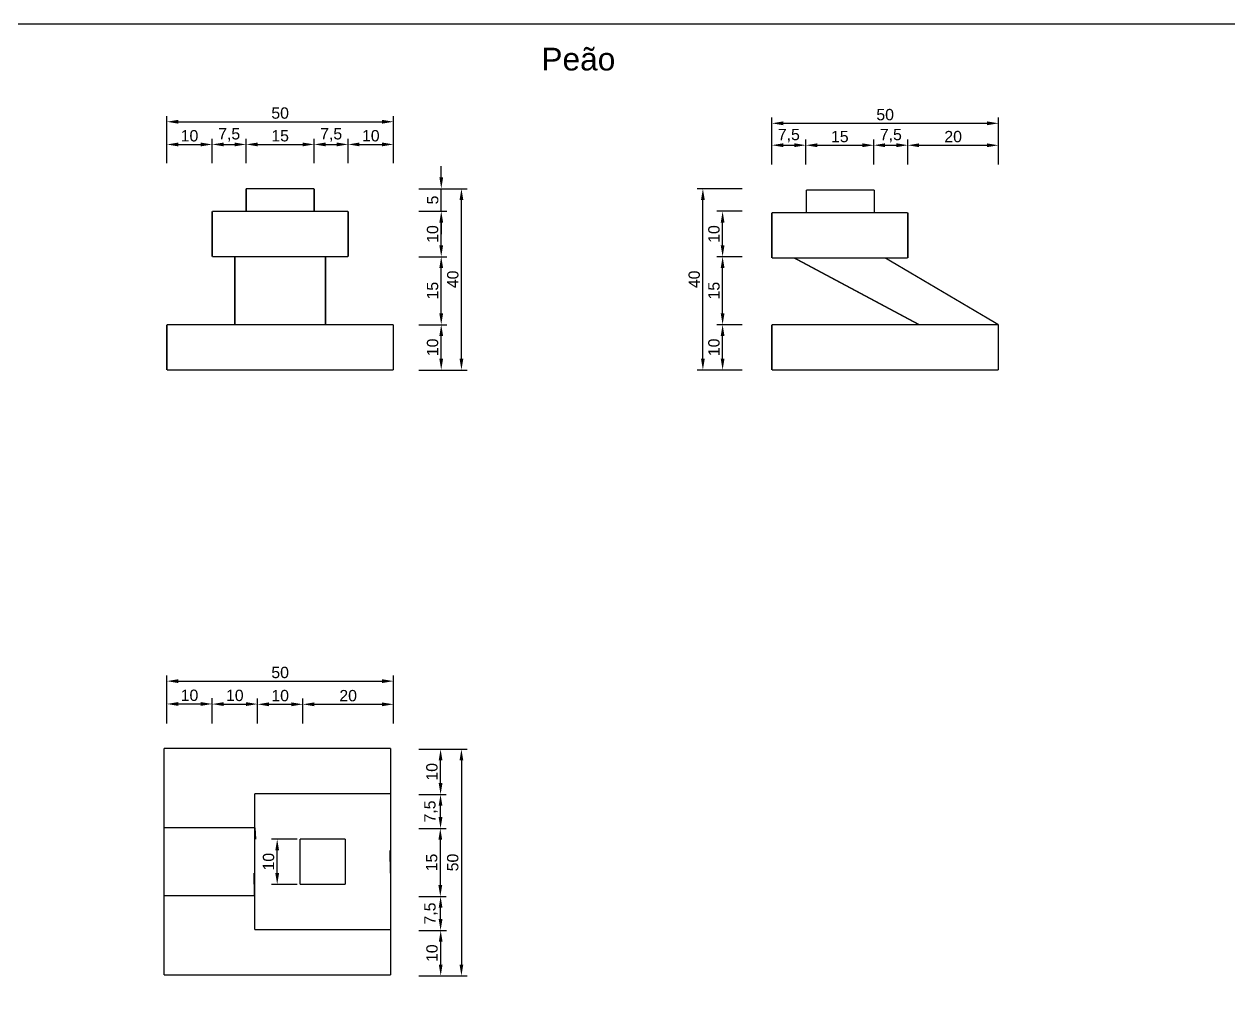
# Model space of a CAD drawing. Header units: millimetres. Extents: x 30 to 267, y 21 to 189.
# Drawn here: x 89.1 to 148.5, y 141.3 to 189 of the extents above; entities that cross this region are included whole.
import ezdxf

# ---------------------------------------------------------------- set-up
doc = ezdxf.new("R2010")
doc.units = ezdxf.units.MM
doc.styles.add('Anotativo', font='arial.ttf')
doc.styles.get("Standard").update_dxf_attribs({"font": 'arial.ttf'})
doc.dimstyles.new('ISO-25', dxfattribs={"dimtxt": 2.5, "dimasz": 2.5, "dimexe": 1.25, "dimexo": 0.625, "dimtad": 1, "dimtxsty": 'Standard', "dimcen": 2.5, "dimadec": 0, "dimazin": 0, "dimtfac": 1, "dimtmove": 0, "dimatfit": 1, "dimfxl": 1, "dimarcsym": 0})

# ---------------------------------------------------------------- blocks, each defined once
blk = doc.blocks.new('*D179')
at = {"color": 0, "lineweight": -2, "transparency": 16777216}
for p, q in [((96.141, 182.159), (96.141, 184.481)), ((96.7, 184.201), (106.757, 184.201)), ((107.316, 182.159), (107.316, 184.481))]:
    blk.add_line(p, q, dxfattribs=at)
at = {"color": 0, "transparency": 16777216}
for points in [[(96.7, 184.295), (96.7, 184.108), (96.141, 184.201)], [(106.757, 184.295), (106.757, 184.108), (107.316, 184.201)]]:
    blk.add_solid(points, dxfattribs=at)
at = {"layer": 'Defpoints', "color": 0, "transparency": 16777216}
for p in [(107.316, 184.201), (96.141, 182.02), (107.316, 182.02)]:
    blk.add_point(p, dxfattribs=at)
at = {"color": 0, "transparency": 16777216, "insert": (101.728, 184.626), "char_height": 0.5587, "attachment_point": 5}
blk.add_mtext('50', dxfattribs=at)
blk = doc.blocks.new('*D180')
at = {"color": 0, "lineweight": -2, "transparency": 16777216}
for p, q in [((96.141, 182.159), (96.141, 183.361)), ((96.7, 183.081), (97.817, 183.081)), ((98.376, 182.159), (98.376, 183.361))]:
    blk.add_line(p, q, dxfattribs=at)
at = {"color": 0, "transparency": 16777216}
for points in [[(96.7, 183.174), (96.7, 182.988), (96.141, 183.081)], [(97.817, 183.174), (97.817, 182.988), (98.376, 183.081)]]:
    blk.add_solid(points, dxfattribs=at)
at = {"layer": 'Defpoints', "color": 0, "transparency": 16777216}
for p in [(98.376, 183.081), (96.141, 182.02), (98.376, 182.02)]:
    blk.add_point(p, dxfattribs=at)
at = {"color": 0, "transparency": 16777216, "insert": (97.259, 183.506), "char_height": 0.5587, "attachment_point": 5}
blk.add_mtext('10', dxfattribs=at)
blk = doc.blocks.new('*D181')
at = {"color": 0, "lineweight": -2, "transparency": 16777216}
for p, q in [((98.376, 182.159), (98.376, 183.361)), ((98.935, 183.082), (99.493, 183.082)), ((100.052, 182.159), (100.052, 183.361))]:
    blk.add_line(p, q, dxfattribs=at)
at = {"color": 0, "transparency": 16777216}
for points in [[(98.935, 183.175), (98.935, 182.989), (98.376, 183.082)], [(99.493, 183.175), (99.493, 182.989), (100.052, 183.082)]]:
    blk.add_solid(points, dxfattribs=at)
at = {"layer": 'Defpoints', "color": 0, "transparency": 16777216}
for p in [(100.052, 183.082), (98.376, 182.02), (100.052, 182.02)]:
    blk.add_point(p, dxfattribs=at)
at = {"color": 0, "transparency": 16777216, "insert": (99.214, 183.556), "char_height": 0.5587, "attachment_point": 5}
blk.add_mtext('7,5', dxfattribs=at)
blk = doc.blocks.new('*D182')
at = {"color": 0, "lineweight": -2, "transparency": 16777216}
for p, q in [((100.052, 182.159), (100.052, 183.361)), ((100.611, 183.082), (102.846, 183.082)), ((103.405, 182.159), (103.405, 183.361))]:
    blk.add_line(p, q, dxfattribs=at)
at = {"color": 0, "transparency": 16777216}
for points in [[(100.611, 183.175), (100.611, 182.989), (100.052, 183.082)], [(102.846, 183.175), (102.846, 182.989), (103.405, 183.082)]]:
    blk.add_solid(points, dxfattribs=at)
at = {"layer": 'Defpoints', "color": 0, "transparency": 16777216}
for p in [(103.405, 183.082), (100.052, 182.02), (103.405, 182.02)]:
    blk.add_point(p, dxfattribs=at)
at = {"color": 0, "transparency": 16777216, "insert": (101.728, 183.507), "char_height": 0.5587, "attachment_point": 5}
blk.add_mtext('15', dxfattribs=at)
blk = doc.blocks.new('*D183')
at = {"color": 0, "lineweight": -2, "transparency": 16777216}
for p, q in [((103.405, 182.159), (103.405, 183.362)), ((103.964, 183.083), (104.522, 183.083)), ((105.081, 182.159), (105.081, 183.362))]:
    blk.add_line(p, q, dxfattribs=at)
at = {"color": 0, "transparency": 16777216}
for points in [[(103.964, 183.176), (103.964, 182.99), (103.405, 183.083)], [(104.522, 183.176), (104.522, 182.99), (105.081, 183.083)]]:
    blk.add_solid(points, dxfattribs=at)
at = {"layer": 'Defpoints', "color": 0, "transparency": 16777216}
for p in [(105.081, 183.083), (103.405, 182.02), (105.081, 182.02)]:
    blk.add_point(p, dxfattribs=at)
at = {"color": 0, "transparency": 16777216, "insert": (104.243, 183.557), "char_height": 0.5587, "attachment_point": 5}
blk.add_mtext('7,5', dxfattribs=at)
blk = doc.blocks.new('*D184')
at = {"color": 0, "lineweight": -2, "transparency": 16777216}
for p, q in [((105.081, 182.159), (105.081, 183.362)), ((105.639, 183.083), (106.757, 183.083)), ((107.316, 182.159), (107.316, 183.362))]:
    blk.add_line(p, q, dxfattribs=at)
at = {"color": 0, "transparency": 16777216}
for points in [[(105.639, 183.176), (105.639, 182.99), (105.081, 183.083)], [(106.757, 183.176), (106.757, 182.99), (107.316, 183.083)]]:
    blk.add_solid(points, dxfattribs=at)
at = {"layer": 'Defpoints', "color": 0, "transparency": 16777216}
for p in [(107.316, 183.083), (105.081, 182.02), (107.316, 182.02)]:
    blk.add_point(p, dxfattribs=at)
at = {"color": 0, "transparency": 16777216, "insert": (106.198, 183.508), "char_height": 0.5587, "attachment_point": 5}
blk.add_mtext('10', dxfattribs=at)
blk = doc.blocks.new('*D185')
at = {"color": 0, "lineweight": -2, "transparency": 16777216}
for p, q in [((125.97, 182.093), (125.97, 184.403)), ((137.144, 182.093), (137.144, 184.403)), ((126.529, 184.124), (136.586, 184.124))]:
    blk.add_line(p, q, dxfattribs=at)
at = {"color": 0, "transparency": 16777216}
for points in [[(126.529, 184.217), (126.529, 184.031), (125.97, 184.124)], [(136.586, 184.217), (136.586, 184.031), (137.144, 184.124)]]:
    blk.add_solid(points, dxfattribs=at)
at = {"layer": 'Defpoints', "color": 0, "transparency": 16777216}
for p in [(137.144, 184.124), (125.97, 181.953), (137.144, 181.953)]:
    blk.add_point(p, dxfattribs=at)
at = {"color": 0, "transparency": 16777216, "insert": (131.557, 184.549), "char_height": 0.5587, "attachment_point": 5}
blk.add_mtext('50', dxfattribs=at)
blk = doc.blocks.new('*D186')
at = {"color": 0, "lineweight": -2, "transparency": 16777216}
for p, q in [((125.97, 182.093), (125.97, 183.325)), ((126.529, 183.045), (127.087, 183.045)), ((127.646, 182.093), (127.646, 183.325))]:
    blk.add_line(p, q, dxfattribs=at)
at = {"color": 0, "transparency": 16777216}
for points in [[(126.529, 183.138), (126.529, 182.952), (125.97, 183.045)], [(127.087, 183.138), (127.087, 182.952), (127.646, 183.045)]]:
    blk.add_solid(points, dxfattribs=at)
at = {"layer": 'Defpoints', "color": 0, "transparency": 16777216}
for p in [(127.646, 183.045), (125.97, 181.953), (127.646, 181.953)]:
    blk.add_point(p, dxfattribs=at)
at = {"color": 0, "transparency": 16777216, "insert": (126.808, 183.52), "char_height": 0.5587, "attachment_point": 5}
blk.add_mtext('7,5', dxfattribs=at)
blk = doc.blocks.new('*D187')
at = {"color": 0, "lineweight": -2, "transparency": 16777216}
for p, q in [((127.646, 182.093), (127.646, 183.322)), ((128.205, 183.043), (130.44, 183.043)), ((130.998, 182.093), (130.998, 183.322))]:
    blk.add_line(p, q, dxfattribs=at)
at = {"color": 0, "transparency": 16777216}
for points in [[(128.205, 183.136), (128.205, 182.95), (127.646, 183.043)], [(130.44, 183.136), (130.44, 182.95), (130.998, 183.043)]]:
    blk.add_solid(points, dxfattribs=at)
at = {"layer": 'Defpoints', "color": 0, "transparency": 16777216}
for p in [(130.998, 183.043), (127.646, 181.953), (130.998, 181.953)]:
    blk.add_point(p, dxfattribs=at)
at = {"color": 0, "transparency": 16777216, "insert": (129.322, 183.468), "char_height": 0.5587, "attachment_point": 5}
blk.add_mtext('15', dxfattribs=at)
blk = doc.blocks.new('*D188')
at = {"color": 0, "lineweight": -2, "transparency": 16777216}
for p, q in [((130.998, 182.093), (130.998, 183.323)), ((131.557, 183.044), (132.116, 183.044)), ((132.675, 182.093), (132.675, 183.323))]:
    blk.add_line(p, q, dxfattribs=at)
at = {"color": 0, "transparency": 16777216}
for points in [[(131.557, 183.137), (131.557, 182.95), (130.998, 183.044)], [(132.116, 183.137), (132.116, 182.95), (132.675, 183.044)]]:
    blk.add_solid(points, dxfattribs=at)
at = {"layer": 'Defpoints', "color": 0, "transparency": 16777216}
for p in [(132.675, 183.044), (130.998, 181.953), (132.675, 181.953)]:
    blk.add_point(p, dxfattribs=at)
at = {"color": 0, "transparency": 16777216, "insert": (131.837, 183.518), "char_height": 0.5587, "attachment_point": 5}
blk.add_mtext('7,5', dxfattribs=at)
blk = doc.blocks.new('*D189')
at = {"color": 0, "lineweight": -2, "transparency": 16777216}
for p, q in [((132.675, 182.093), (132.675, 183.32)), ((133.233, 183.041), (136.586, 183.041)), ((137.144, 182.093), (137.144, 183.32))]:
    blk.add_line(p, q, dxfattribs=at)
at = {"color": 0, "transparency": 16777216}
for points in [[(133.233, 183.134), (133.233, 182.948), (132.675, 183.041)], [(136.586, 183.134), (136.586, 182.948), (137.144, 183.041)]]:
    blk.add_solid(points, dxfattribs=at)
at = {"layer": 'Defpoints', "color": 0, "transparency": 16777216}
for p in [(137.144, 183.041), (132.675, 181.953), (137.144, 181.953)]:
    blk.add_point(p, dxfattribs=at)
at = {"color": 0, "transparency": 16777216, "insert": (134.91, 183.466), "char_height": 0.5587, "attachment_point": 5}
blk.add_mtext('20', dxfattribs=at)
blk = doc.blocks.new('*D190')
at = {"color": 0, "lineweight": -2, "transparency": 16777216}
for p, q in [((124.513, 174.197), (123.263, 174.197)), ((123.542, 172.521), (123.542, 173.639)), ((124.513, 171.963), (123.263, 171.963))]:
    blk.add_line(p, q, dxfattribs=at)
at = {"color": 0, "transparency": 16777216}
for points in [[(123.449, 173.639), (123.635, 173.639), (123.542, 174.197)], [(123.449, 172.521), (123.635, 172.521), (123.542, 171.963)]]:
    blk.add_solid(points, dxfattribs=at)
at = {"layer": 'Defpoints', "color": 0, "transparency": 16777216}
for p in [(123.542, 174.197), (124.652, 174.197), (124.652, 171.963)]:
    blk.add_point(p, dxfattribs=at)
at = {"color": 0, "transparency": 16777216, "insert": (123.117, 173.08), "char_height": 0.5587, "attachment_point": 5, "rotation": 90}
blk.add_mtext('10', dxfattribs=at)
blk = doc.blocks.new('*D191')
at = {"color": 0, "lineweight": -2, "transparency": 16777216}
for p, q in [((124.513, 180.902), (122.292, 180.902)), ((122.571, 172.521), (122.571, 180.343)), ((124.513, 171.963), (122.292, 171.963))]:
    blk.add_line(p, q, dxfattribs=at)
at = {"color": 0, "transparency": 16777216}
for points in [[(122.478, 180.343), (122.664, 180.343), (122.571, 180.902)], [(122.478, 172.521), (122.664, 172.521), (122.571, 171.963)]]:
    blk.add_solid(points, dxfattribs=at)
at = {"layer": 'Defpoints', "color": 0, "transparency": 16777216}
for p in [(122.571, 180.902), (124.652, 180.902), (124.652, 171.963)]:
    blk.add_point(p, dxfattribs=at)
at = {"color": 0, "transparency": 16777216, "insert": (122.146, 176.432), "char_height": 0.5587, "attachment_point": 5, "rotation": 90}
blk.add_mtext('40', dxfattribs=at)
blk = doc.blocks.new('*D192')
at = {"color": 0, "lineweight": -2, "transparency": 16777216}
for p, q in [((124.513, 177.55), (123.264, 177.55)), ((123.543, 174.756), (123.543, 176.991)), ((124.513, 174.197), (123.264, 174.197))]:
    blk.add_line(p, q, dxfattribs=at)
at = {"color": 0, "transparency": 16777216}
for points in [[(123.45, 176.991), (123.636, 176.991), (123.543, 177.55)], [(123.45, 174.756), (123.636, 174.756), (123.543, 174.197)]]:
    blk.add_solid(points, dxfattribs=at)
at = {"layer": 'Defpoints', "color": 0, "transparency": 16777216}
for p in [(123.543, 177.55), (124.652, 177.55), (124.652, 174.197)]:
    blk.add_point(p, dxfattribs=at)
at = {"color": 0, "transparency": 16777216, "insert": (123.118, 175.874), "char_height": 0.5587, "attachment_point": 5, "rotation": 90}
blk.add_mtext('15', dxfattribs=at)
blk = doc.blocks.new('*D193')
at = {"color": 0, "lineweight": -2, "transparency": 16777216}
for p, q in [((124.513, 179.785), (123.264, 179.785)), ((123.543, 178.109), (123.543, 179.226)), ((124.513, 177.55), (123.264, 177.55))]:
    blk.add_line(p, q, dxfattribs=at)
at = {"color": 0, "transparency": 16777216}
for points in [[(123.45, 179.226), (123.636, 179.226), (123.543, 179.785)], [(123.45, 178.109), (123.636, 178.109), (123.543, 177.55)]]:
    blk.add_solid(points, dxfattribs=at)
at = {"layer": 'Defpoints', "color": 0, "transparency": 16777216}
for p in [(123.543, 179.785), (124.652, 179.785), (124.652, 177.55)]:
    blk.add_point(p, dxfattribs=at)
at = {"color": 0, "transparency": 16777216, "insert": (123.118, 178.667), "char_height": 0.5587, "attachment_point": 5, "rotation": 90}
blk.add_mtext('10', dxfattribs=at)
blk = doc.blocks.new('*D194')
at = {"color": 0, "lineweight": -2, "transparency": 16777216}
for p, q in [((108.573, 180.901), (110.946, 180.901)), ((110.666, 172.521), (110.666, 180.343)), ((108.573, 171.963), (110.946, 171.963))]:
    blk.add_line(p, q, dxfattribs=at)
at = {"color": 0, "transparency": 16777216}
for points in [[(110.573, 180.343), (110.759, 180.343), (110.666, 180.901)], [(110.573, 172.521), (110.759, 172.521), (110.666, 171.963)]]:
    blk.add_solid(points, dxfattribs=at)
at = {"layer": 'Defpoints', "color": 0, "transparency": 16777216}
for p in [(108.433, 180.901), (110.666, 180.901), (108.433, 171.963)]:
    blk.add_point(p, dxfattribs=at)
at = {"color": 0, "transparency": 16777216, "insert": (110.241, 176.432), "char_height": 0.5587, "attachment_point": 5, "rotation": 90}
blk.add_mtext('40', dxfattribs=at)
blk = doc.blocks.new('*D195')
at = {"color": 0, "lineweight": -2, "transparency": 16777216}
for p, q in [((108.573, 174.197), (109.949, 174.197)), ((109.67, 172.521), (109.67, 173.639)), ((108.573, 171.963), (109.949, 171.963))]:
    blk.add_line(p, q, dxfattribs=at)
at = {"color": 0, "transparency": 16777216}
for points in [[(109.577, 173.639), (109.763, 173.639), (109.67, 174.197)], [(109.577, 172.521), (109.763, 172.521), (109.67, 171.963)]]:
    blk.add_solid(points, dxfattribs=at)
at = {"layer": 'Defpoints', "color": 0, "transparency": 16777216}
for p in [(108.433, 174.197), (109.67, 174.197), (108.433, 171.963)]:
    blk.add_point(p, dxfattribs=at)
at = {"color": 0, "transparency": 16777216, "insert": (109.245, 173.08), "char_height": 0.5587, "attachment_point": 5, "rotation": 90}
blk.add_mtext('10', dxfattribs=at)
blk = doc.blocks.new('*D196')
at = {"color": 0, "lineweight": -2, "transparency": 16777216}
for p, q in [((108.573, 177.55), (109.949, 177.55)), ((109.67, 174.756), (109.67, 176.991)), ((108.573, 174.197), (109.949, 174.197))]:
    blk.add_line(p, q, dxfattribs=at)
at = {"color": 0, "transparency": 16777216}
for points in [[(109.577, 176.991), (109.763, 176.991), (109.67, 177.55)], [(109.577, 174.756), (109.763, 174.756), (109.67, 174.197)]]:
    blk.add_solid(points, dxfattribs=at)
at = {"layer": 'Defpoints', "color": 0, "transparency": 16777216}
for p in [(108.433, 177.55), (109.67, 177.55), (108.433, 174.197)]:
    blk.add_point(p, dxfattribs=at)
at = {"color": 0, "transparency": 16777216, "insert": (109.245, 175.874), "char_height": 0.5587, "attachment_point": 5, "rotation": 90}
blk.add_mtext('15', dxfattribs=at)
blk = doc.blocks.new('*D197')
at = {"color": 0, "lineweight": -2, "transparency": 16777216}
for p, q in [((108.573, 179.785), (109.949, 179.785)), ((109.67, 178.109), (109.67, 179.226)), ((108.573, 177.55), (109.949, 177.55))]:
    blk.add_line(p, q, dxfattribs=at)
at = {"color": 0, "transparency": 16777216}
for points in [[(109.577, 179.226), (109.763, 179.226), (109.67, 179.785)], [(109.577, 178.109), (109.763, 178.109), (109.67, 177.55)]]:
    blk.add_solid(points, dxfattribs=at)
at = {"layer": 'Defpoints', "color": 0, "transparency": 16777216}
for p in [(108.433, 179.785), (109.67, 179.785), (108.433, 177.55)]:
    blk.add_point(p, dxfattribs=at)
at = {"color": 0, "transparency": 16777216, "insert": (109.245, 178.667), "char_height": 0.5587, "attachment_point": 5, "rotation": 90}
blk.add_mtext('10', dxfattribs=at)
blk = doc.blocks.new('*D198')
at = {"color": 0, "lineweight": -2, "transparency": 16777216}
for p, q in [((109.673, 181.46), (109.673, 182.019)), ((108.573, 180.901), (109.953, 180.901)), ((109.673, 179.785), (109.673, 180.901)), ((108.573, 179.785), (109.953, 179.785)), ((109.673, 179.226), (109.673, 178.667))]:
    blk.add_line(p, q, dxfattribs=at)
at = {"color": 0, "transparency": 16777216}
for points in [[(109.58, 181.46), (109.766, 181.46), (109.673, 180.901)], [(109.58, 179.226), (109.766, 179.226), (109.673, 179.785)]]:
    blk.add_solid(points, dxfattribs=at)
at = {"layer": 'Defpoints', "color": 0, "transparency": 16777216}
for p in [(108.433, 180.901), (109.673, 180.901), (108.433, 179.785)]:
    blk.add_point(p, dxfattribs=at)
at = {"color": 0, "transparency": 16777216, "insert": (109.25, 180.343), "char_height": 0.559, "attachment_point": 5, "rotation": 90}
blk.add_mtext('5', dxfattribs=at)
blk = doc.blocks.new('*D199')
at = {"color": 0, "lineweight": -2, "transparency": 16777216}
for p, q in [((96.141, 154.531), (96.141, 156.905)), ((107.316, 154.531), (107.316, 156.905)), ((96.7, 156.626), (106.757, 156.626))]:
    blk.add_line(p, q, dxfattribs=at)
at = {"color": 0, "transparency": 16777216}
for points in [[(96.7, 156.719), (96.7, 156.533), (96.141, 156.626)], [(106.757, 156.719), (106.757, 156.533), (107.316, 156.626)]]:
    blk.add_solid(points, dxfattribs=at)
at = {"layer": 'Defpoints', "color": 0, "transparency": 16777216}
for p in [(107.316, 156.626), (96.141, 154.391), (107.316, 154.391)]:
    blk.add_point(p, dxfattribs=at)
at = {"color": 0, "transparency": 16777216, "insert": (101.728, 157.051), "char_height": 0.5587, "attachment_point": 5}
blk.add_mtext('50', dxfattribs=at)
blk = doc.blocks.new('*D200')
at = {"color": 0, "lineweight": -2, "transparency": 16777216}
for p, q in [((96.141, 154.531), (96.141, 155.78)), ((98.376, 154.531), (98.376, 155.78)), ((96.7, 155.5), (97.817, 155.5))]:
    blk.add_line(p, q, dxfattribs=at)
at = {"color": 0, "transparency": 16777216}
for points in [[(96.7, 155.593), (96.7, 155.407), (96.141, 155.5)], [(97.817, 155.593), (97.817, 155.407), (98.376, 155.5)]]:
    blk.add_solid(points, dxfattribs=at)
at = {"layer": 'Defpoints', "color": 0, "transparency": 16777216}
for p in [(98.376, 155.5), (96.141, 154.391), (98.376, 154.391)]:
    blk.add_point(p, dxfattribs=at)
at = {"color": 0, "transparency": 16777216, "insert": (97.259, 155.925), "char_height": 0.5587, "attachment_point": 5}
blk.add_mtext('10', dxfattribs=at)
blk = doc.blocks.new('*D201')
at = {"color": 0, "lineweight": -2, "transparency": 16777216}
for p, q in [((98.376, 154.531), (98.376, 155.774)), ((100.611, 154.531), (100.611, 155.774)), ((98.935, 155.495), (100.052, 155.495))]:
    blk.add_line(p, q, dxfattribs=at)
at = {"color": 0, "transparency": 16777216}
for points in [[(98.935, 155.588), (98.935, 155.402), (98.376, 155.495)], [(100.052, 155.588), (100.052, 155.402), (100.611, 155.495)]]:
    blk.add_solid(points, dxfattribs=at)
at = {"layer": 'Defpoints', "color": 0, "transparency": 16777216}
for p in [(100.611, 155.495), (98.376, 154.391), (100.611, 154.391)]:
    blk.add_point(p, dxfattribs=at)
at = {"color": 0, "transparency": 16777216, "insert": (99.493, 155.92), "char_height": 0.5587, "attachment_point": 5}
blk.add_mtext('10', dxfattribs=at)
blk = doc.blocks.new('*D202')
at = {"color": 0, "lineweight": -2, "transparency": 16777216}
for p, q in [((100.611, 154.531), (100.611, 155.765)), ((102.846, 154.531), (102.846, 155.765)), ((101.17, 155.485), (102.287, 155.485))]:
    blk.add_line(p, q, dxfattribs=at)
at = {"color": 0, "transparency": 16777216}
for points in [[(101.17, 155.578), (101.17, 155.392), (100.611, 155.485)], [(102.287, 155.578), (102.287, 155.392), (102.846, 155.485)]]:
    blk.add_solid(points, dxfattribs=at)
at = {"layer": 'Defpoints', "color": 0, "transparency": 16777216}
for p in [(102.846, 155.485), (100.611, 154.391), (102.846, 154.391)]:
    blk.add_point(p, dxfattribs=at)
at = {"color": 0, "transparency": 16777216, "insert": (101.728, 155.91), "char_height": 0.5587, "attachment_point": 5}
blk.add_mtext('10', dxfattribs=at)
blk = doc.blocks.new('*D203')
at = {"color": 0, "lineweight": -2, "transparency": 16777216}
for p, q in [((102.846, 154.531), (102.846, 155.763)), ((107.316, 154.531), (107.316, 155.763)), ((103.405, 155.483), (106.757, 155.483))]:
    blk.add_line(p, q, dxfattribs=at)
at = {"color": 0, "transparency": 16777216}
for points in [[(103.405, 155.576), (103.405, 155.39), (102.846, 155.483)], [(106.757, 155.576), (106.757, 155.39), (107.316, 155.483)]]:
    blk.add_solid(points, dxfattribs=at)
at = {"layer": 'Defpoints', "color": 0, "transparency": 16777216}
for p in [(107.316, 155.483), (102.846, 154.391), (107.316, 154.391)]:
    blk.add_point(p, dxfattribs=at)
at = {"color": 0, "transparency": 16777216, "insert": (105.081, 155.908), "char_height": 0.5587, "attachment_point": 5}
blk.add_mtext('20', dxfattribs=at)
blk = doc.blocks.new('*D204')
at = {"color": 0, "lineweight": -2, "transparency": 16777216}
for p, q in [((108.573, 153.274), (110.944, 153.274)), ((110.664, 152.715), (110.664, 142.657)), ((108.573, 142.098), (110.944, 142.098))]:
    blk.add_line(p, q, dxfattribs=at)
at = {"color": 0, "transparency": 16777216}
for points in [[(110.571, 152.715), (110.758, 152.715), (110.664, 153.274)], [(110.571, 142.657), (110.758, 142.657), (110.664, 142.098)]]:
    blk.add_solid(points, dxfattribs=at)
at = {"layer": 'Defpoints', "color": 0, "transparency": 16777216}
for p in [(108.433, 153.274), (108.433, 142.098), (110.664, 142.098)]:
    blk.add_point(p, dxfattribs=at)
at = {"color": 0, "transparency": 16777216, "insert": (110.239, 147.686), "char_height": 0.5587, "attachment_point": 5, "rotation": 90}
blk.add_mtext('50', dxfattribs=at)
blk = doc.blocks.new('*D205')
at = {"color": 0, "lineweight": -2, "transparency": 16777216}
for p, q in [((108.573, 144.334), (109.922, 144.334)), ((109.643, 142.657), (109.643, 143.776)), ((108.573, 142.098), (109.922, 142.098))]:
    blk.add_line(p, q, dxfattribs=at)
at = {"color": 0, "transparency": 16777216}
for points in [[(109.549, 143.776), (109.736, 143.776), (109.643, 144.334)], [(109.549, 142.657), (109.736, 142.657), (109.643, 142.098)]]:
    blk.add_solid(points, dxfattribs=at)
at = {"layer": 'Defpoints', "color": 0, "transparency": 16777216}
for p in [(108.433, 144.334), (109.643, 144.334), (108.433, 142.098)]:
    blk.add_point(p, dxfattribs=at)
at = {"color": 0, "transparency": 16777216, "insert": (109.218, 143.216), "char_height": 0.5587, "attachment_point": 5, "rotation": 90}
blk.add_mtext('10', dxfattribs=at)
blk = doc.blocks.new('*D206')
at = {"color": 0, "lineweight": -2, "transparency": 16777216}
for p, q in [((108.573, 146.01), (109.916, 146.01)), ((109.637, 144.893), (109.637, 145.452)), ((108.573, 144.334), (109.916, 144.334))]:
    blk.add_line(p, q, dxfattribs=at)
at = {"color": 0, "transparency": 16777216}
for points in [[(109.544, 145.452), (109.73, 145.452), (109.637, 146.01)], [(109.544, 144.893), (109.73, 144.893), (109.637, 144.334)]]:
    blk.add_solid(points, dxfattribs=at)
at = {"layer": 'Defpoints', "color": 0, "transparency": 16777216}
for p in [(108.433, 146.01), (109.637, 146.01), (108.433, 144.334)]:
    blk.add_point(p, dxfattribs=at)
at = {"color": 0, "transparency": 16777216, "insert": (109.163, 145.172), "char_height": 0.5587, "attachment_point": 5, "rotation": 90}
blk.add_mtext('7,5', dxfattribs=at)
blk = doc.blocks.new('*D207')
at = {"color": 0, "lineweight": -2, "transparency": 16777216}
for p, q in [((108.573, 151.039), (109.914, 151.039)), ((109.635, 149.922), (109.635, 150.48)), ((108.573, 149.363), (109.914, 149.363))]:
    blk.add_line(p, q, dxfattribs=at)
at = {"color": 0, "transparency": 16777216}
for points in [[(109.542, 150.48), (109.728, 150.48), (109.635, 151.039)], [(109.542, 149.922), (109.728, 149.922), (109.635, 149.363)]]:
    blk.add_solid(points, dxfattribs=at)
at = {"layer": 'Defpoints', "color": 0, "transparency": 16777216}
for p in [(108.433, 151.039), (109.635, 151.039), (108.433, 149.363)]:
    blk.add_point(p, dxfattribs=at)
at = {"color": 0, "transparency": 16777216, "insert": (109.16, 150.201), "char_height": 0.5587, "attachment_point": 5, "rotation": 90}
blk.add_mtext('7,5', dxfattribs=at)
blk = doc.blocks.new('*D208')
at = {"color": 0, "lineweight": -2, "transparency": 16777216}
for p, q in [((108.573, 153.274), (109.917, 153.274)), ((109.638, 151.598), (109.638, 152.715)), ((108.573, 151.039), (109.917, 151.039))]:
    blk.add_line(p, q, dxfattribs=at)
at = {"color": 0, "transparency": 16777216}
for points in [[(109.545, 152.715), (109.731, 152.715), (109.638, 153.274)], [(109.545, 151.598), (109.731, 151.598), (109.638, 151.039)]]:
    blk.add_solid(points, dxfattribs=at)
at = {"layer": 'Defpoints', "color": 0, "transparency": 16777216}
for p in [(108.433, 153.274), (109.638, 153.274), (108.433, 151.039)]:
    blk.add_point(p, dxfattribs=at)
at = {"color": 0, "transparency": 16777216, "insert": (109.213, 152.156), "char_height": 0.5587, "attachment_point": 5, "rotation": 90}
blk.add_mtext('10', dxfattribs=at)
blk = doc.blocks.new('*D209')
at = {"color": 0, "lineweight": -2, "transparency": 16777216}
for p, q in [((108.573, 149.363), (109.903, 149.363)), ((109.624, 148.804), (109.624, 146.569)), ((108.573, 146.01), (109.903, 146.01))]:
    blk.add_line(p, q, dxfattribs=at)
at = {"color": 0, "transparency": 16777216}
for points in [[(109.53, 148.804), (109.717, 148.804), (109.624, 149.363)], [(109.53, 146.569), (109.717, 146.569), (109.624, 146.01)]]:
    blk.add_solid(points, dxfattribs=at)
at = {"layer": 'Defpoints', "color": 0, "transparency": 16777216}
for p in [(108.433, 149.363), (108.433, 146.01), (109.624, 146.01)]:
    blk.add_point(p, dxfattribs=at)
at = {"color": 0, "transparency": 16777216, "insert": (109.199, 147.687), "char_height": 0.5587, "attachment_point": 5, "rotation": 90}
blk.add_mtext('15', dxfattribs=at)
blk = doc.blocks.new('*D210')
at = {"color": 0, "lineweight": -2, "transparency": 16777216}
for p, q in [((102.56, 148.843), (101.303, 148.843)), ((101.582, 147.167), (101.582, 148.284)), ((102.56, 146.609), (101.303, 146.609))]:
    blk.add_line(p, q, dxfattribs=at)
at = {"color": 0, "transparency": 16777216}
for points in [[(101.489, 148.284), (101.675, 148.284), (101.582, 148.843)], [(101.489, 147.167), (101.675, 147.167), (101.582, 146.609)]]:
    blk.add_solid(points, dxfattribs=at)
at = {"layer": 'Defpoints', "color": 0, "transparency": 16777216}
for p in [(101.582, 148.843), (102.699, 148.843), (102.699, 146.609)]:
    blk.add_point(p, dxfattribs=at)
at = {"color": 0, "transparency": 16777216, "insert": (101.157, 147.726), "char_height": 0.5587, "attachment_point": 5, "rotation": 90}
blk.add_mtext('10', dxfattribs=at)

msp = doc.modelspace()

# ---------------------------------------------------------------- linework, layer by layer
for p, q in [((107.1692, 151.0783), (107.1692, 151.0783)), ((100.4731, 149.4021), (100.5072, 148.8444)), ((107.1692, 147.1671), (107.1569, 148.2844)), ((100.4597, 146.0497), (100.4451, 147.1671)), ((100.4718, 146.0497), (100.4712, 147.1448)), ((100.4718, 146.0497), (100.4731, 146.6084))]:
    msp.add_line(p, q)
at = {"linetype": 'Continuous'}
msp.add_lwpolyline([(29.7011, 21.0016), (267.3096, 21.0016), (267.3096, 189.0141), (29.7011, 189.0141)], close=True, dxfattribs=at)
at = {"const_width": 0.067}
for points in [[(100.0522, 179.7839), (100.0522, 180.9014)], [(100.0522, 180.9014), (103.4045, 180.9014)], [(103.4045, 180.9014), (103.4043, 179.7849)], [(127.6763, 180.8346), (131.0287, 180.8346)], [(127.6763, 179.7171), (127.6763, 180.8346)], [(131.0287, 180.8346), (131.0287, 179.7171)], [(98.376, 179.7848), (98.376, 177.5498)], [(99.4934, 179.7848), (98.376, 179.7848)], [(99.4934, 179.7848), (100.0522, 179.7839)], [(99.4934, 179.7848), (103.9633, 179.7848)], [(103.9633, 179.7848), (102.4882, 179.7851)], [(105.0807, 179.7848), (103.9633, 179.7848)], [(105.0807, 177.5498), (105.0807, 179.7848)], [(132.6747, 179.7208), (125.9699, 179.7182)], [(125.9699, 179.7182), (125.9699, 177.4859)], [(127.0867, 179.7203), (128.7629, 179.7206)], [(131.573, 179.7203), (127.0867, 179.7203)], [(132.6747, 177.4823), (132.6747, 179.7208)], [(98.376, 177.5498), (99.4934, 177.5498)], [(99.4934, 177.5498), (99.4934, 174.1975)], [(103.9633, 177.5498), (99.4934, 177.5498)], [(103.9633, 177.5498), (99.4934, 177.5498)], [(103.9633, 174.1975), (103.9633, 177.5498)], [(103.9633, 177.5498), (105.0807, 177.5498)], [(125.9699, 177.4823), (127.0874, 177.4809)], [(132.6747, 177.4823), (125.9699, 177.4823)], [(127.0874, 177.4809), (131.573, 177.4823)], [(127.0874, 177.4809), (133.2334, 174.1975)], [(132.6747, 177.4823), (131.5572, 177.4823)], [(137.1445, 174.1975), (131.573, 177.4823)], [(99.4934, 174.1975), (96.1411, 174.1975)], [(96.1411, 174.1975), (96.1411, 171.9626)], [(99.4934, 174.1975), (104.7733, 174.1975)], [(107.3156, 174.1975), (103.9633, 174.1975)], [(107.3156, 171.9626), (107.3156, 174.1975)], [(125.9699, 174.1975), (137.1445, 174.1975)], [(125.9699, 171.9626), (125.9699, 174.1975)], [(128.2049, 174.1975), (129.881, 174.1982)], [(137.1445, 174.1975), (134.9096, 174.1957)], [(137.1445, 174.1975), (137.1445, 171.9626)], [(96.1411, 171.9626), (107.3156, 171.9626)], [(137.1445, 171.9626), (125.9699, 171.9626)], [(95.9947, 142.1387), (95.9947, 153.3132)], [(95.9947, 153.3132), (100.4645, 153.3096)], [(95.9947, 153.3132), (107.1692, 153.3132)], [(107.1692, 153.3132), (107.1692, 142.1387)], [(100.4718, 151.0783), (100.4731, 149.4021)], [(100.4718, 151.0783), (100.4718, 144.3736)], [(100.4718, 146.0497), (100.4718, 151.0783)], [(100.4718, 151.0783), (107.1692, 151.0783)], [(100.4731, 149.4021), (95.9947, 149.4021)], [(104.9343, 148.8444), (102.6994, 148.8425)], [(102.6994, 148.8425), (102.6994, 146.6084)], [(104.9343, 146.6086), (104.9343, 148.8444)], [(104.9343, 146.6086), (102.6994, 146.6086)], [(100.4597, 146.0497), (95.9947, 146.0497)], [(100.4718, 144.3736), (107.1692, 144.3736)], [(107.1692, 142.1387), (95.9947, 142.1387)]]:
    msp.add_lwpolyline(points, dxfattribs=at)

# ---------------------------------------------------------------- texts
at = {"insert": (114.6085, 187.8478), "char_height": 1.11745, "attachment_point": 1, "style": 'Anotativo'}
msp.add_mtext_dynamic_manual_height_columns('Peão', width=18.844347, gutter_width=5.5873, heights=[0], dxfattribs=at)

# ---------------------------------------------------------------- dimensions: what is measured, and where the dimension line sits
for base, p1, p2, picture, middle in [((107.3156, 184.2015), (96.1411, 182.0197), (107.3156, 182.0197), '*D179', (101.7284, 184.6264)), ((137.1445, 184.1239), (125.9699, 181.9531), (137.1445, 181.9531), '*D185', (131.5572, 184.5488)), ((98.376, 183.0814), (96.1411, 182.0197), (98.376, 182.0197), '*D180', (97.2585, 183.5063)), ((100.0522, 183.082), (98.376, 182.0197), (100.0522, 182.0197), '*D181', (99.2141, 183.5563)), ((103.4048, 183.082), (100.0522, 182.0197), (103.4048, 182.0197), '*D182', (101.7285, 183.507)), ((105.0807, 183.083), (103.4048, 182.0197), (105.0807, 182.0197), '*D183', (104.2428, 183.5573)), ((107.3156, 183.083), (105.0807, 182.0197), (107.3156, 182.0197), '*D184', (106.1982, 183.5079)), ((127.6461, 183.0453), (125.9699, 181.9531), (127.6461, 181.9531), '*D186', (126.808, 183.5196)), ((130.9985, 183.0427), (127.6461, 181.9531), (130.9985, 181.9531), '*D187', (129.3223, 183.4677)), ((132.6747, 183.0436), (130.9985, 181.9531), (132.6747, 181.9531), '*D188', (131.8366, 183.5179)), ((137.1445, 183.0406), (132.6747, 181.9531), (137.1445, 181.9531), '*D189', (134.9096, 183.4656)), ((107.3156, 156.626), (96.1411, 154.3913), (107.3156, 154.3913), '*D199', (101.7284, 157.051)), ((98.376, 155.5002), (96.1411, 154.3913), (98.376, 154.3913), '*D200', (97.2585, 155.9252)), ((100.6109, 155.4949), (98.376, 154.3913), (100.6109, 154.3913), '*D201', (99.4934, 155.9199)), ((102.8458, 155.4851), (100.6109, 154.3913), (102.8458, 154.3913), '*D202', (101.7284, 155.9101)), ((107.3156, 155.4833), (102.8458, 154.3913), (107.3156, 154.3913), '*D203', (105.0807, 155.9083))]:
    dim = msp.add_linear_dim(base=base, p1=p1, p2=p2, dimstyle='ISO-25', override={"dimscale": 0.223491, "dimlfac": 4.474456})
    dim.commit()
    dim.dimension.update_dxf_attribs({"geometry": picture, "text_midpoint": middle})
for base, p1, p2, angle, picture, middle in [((109.6734, 180.9014), (108.4331, 179.7848), (108.4331, 180.9014), 90, '*D198', (109.2496, 180.3431)), ((110.6661, 180.9014), (108.4331, 171.9626), (108.4331, 180.9014), 90, '*D194', (110.2412, 176.432)), ((122.5711, 180.9022), (124.6523, 171.9626), (124.6523, 180.9022), 90, '*D191', (122.1461, 176.4324)), ((109.6701, 179.7848), (108.4331, 177.5498), (108.4331, 179.7848), 90, '*D197', (109.2451, 178.6673)), ((123.5431, 179.7848), (124.6523, 177.5498), (124.6523, 179.7848), 90, '*D193', (123.1181, 178.6673)), ((109.6701, 177.5498), (108.4331, 174.1975), (108.4331, 177.5498), 90, '*D196', (109.2451, 175.8737)), ((123.5431, 177.5498), (124.6523, 174.1975), (124.6523, 177.5498), 90, '*D192', (123.1181, 175.8737)), ((109.6701, 174.1975), (108.4331, 171.9626), (108.4331, 174.1975), 90, '*D195', (109.2451, 173.08)), ((123.542, 174.1975), (124.6523, 171.9626), (124.6523, 174.1975), 90, '*D190', (123.1171, 173.08)), ((109.6379, 153.2739), (108.4331, 151.039), (108.4331, 153.2739), 90, '*D208', (109.213, 152.1564)), ((109.6347, 151.039), (108.4331, 149.363), (108.4331, 151.039), 90, '*D207', (109.1604, 150.201)), ((109.6235, 146.0104), (108.4331, 149.363), (108.4331, 146.0104), 90, '*D209', (109.1986, 147.6867)), ((101.5819, 148.8425), (102.6994, 146.6086), (102.6994, 148.8425), 270, '*D210', (101.157, 147.7256)), ((109.6369, 146.0104), (108.4331, 144.3343), (108.4331, 146.0104), 90, '*D206', (109.1625, 145.1724)), ((109.6426, 144.3343), (108.4331, 142.0984), (108.4331, 144.3343), 90, '*D205', (109.2176, 143.2163))]:
    dim = msp.add_linear_dim(base=base, p1=p1, p2=p2, angle=angle, dimstyle='ISO-25', override={"dimscale": 0.223491, "dimlfac": 4.474456})
    dim.commit()
    dim.dimension.update_dxf_attribs({"geometry": picture, "text_midpoint": middle})
dim = msp.add_aligned_dim(p1=(108.4331, 153.2739), p2=(108.4331, 142.0984), distance=2.2313, dimstyle='ISO-25', override={"dimscale": 0.223491, "dimlfac": 4.474456})
dim.commit()
dim.dimension.update_dxf_attribs({"geometry": '*D204', "text_midpoint": (110.2394, 147.6862)})

doc.saveas('drawing.dxf')
